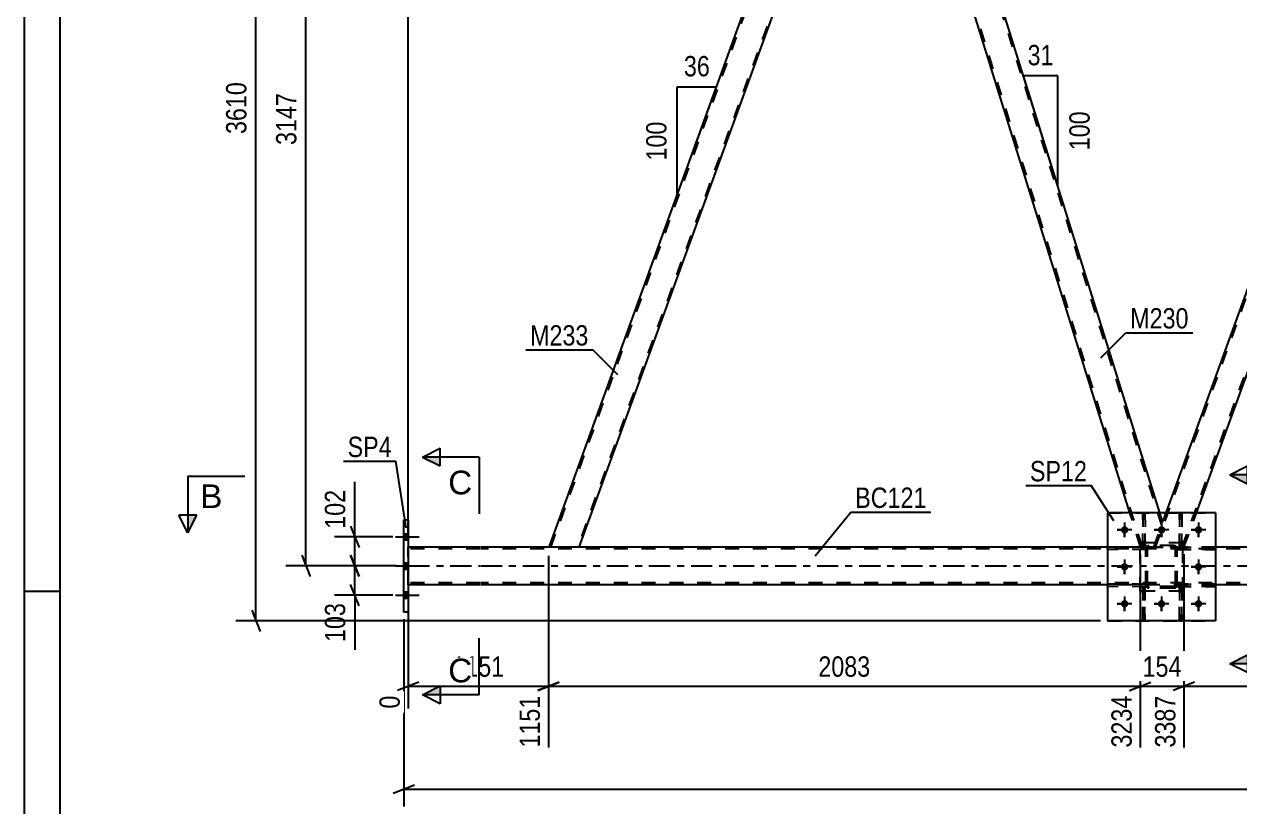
# Model space of a CAD drawing. Header units: millimetres. Extents: x 0 to 841, y 0 to 594.
# Drawn here: x 0 to 171.1, y 267.7 to 377.8 of the extents above; entities that cross this region are included whole.
import ezdxf

# ---------------------------------------------------------------- set-up
doc = ezdxf.new("R2010")
doc.units = ezdxf.units.MM
doc.linetypes.add('DXK_LINE_DOT2', pattern=[3.9198, 1.9599, -1.9599])
doc.linetypes.add('DXK_LINE_DOT3', pattern=[5.9187, 2.979, -0.9799, 0.9799, -0.9799])
doc.styles.add('Arial', font='ARIAL.TTF', dxfattribs={"height": 0.2})
doc.styles.add('Arial Narrow', font='ARIALN.TTF', dxfattribs={"height": 0.2})

# ---------------------------------------------------------------- blocks, each defined once
blk = doc.blocks.new('Unknown-404166606-1135')
at = {"color": 5, "linetype": 'Continuous'}
for p, q in [((0, 594), (0, 0)), ((5, 589), (5, 5)), ((5, 298), (0, 298))]:
    blk.add_line(p, q, dxfattribs=at)
blk = doc.blocks.new('Part-404166606-2191 - 2093')
at = {"color": 7, "linetype": 'DXK_LINE_DOT2'}
for p, q in [((159.27, 304.23), (203.39, 425.45)), ((163.02, 304.23), (207.14, 425.45)), ((202.99, 425.05), (203.14, 425.45)), ((207.39, 425.45), (203.14, 425.45)), ((205.85, 421.2), (207.39, 425.45)), ((159.02, 304.23), (160.77, 309.06)), ((163.27, 304.23), (165.03, 309.06)), ((163.27, 304.23), (159.02, 304.23))]:
    blk.add_line(p, q, dxfattribs=at)
at = {"color": 2, "linetype": 'Continuous'}
for p, q in [((160.77, 309.06), (202.99, 425.05)), ((165.03, 309.06), (205.85, 421.2))]:
    blk.add_line(p, q, dxfattribs=at)
blk = doc.blocks.new('Part-404166606-2176 - 2093')
at = {"color": 7, "linetype": 'DXK_LINE_DOT2'}
for p, q in [((157.92, 303.98), (157.96, 304.16)), ((157.96, 304.16), (157.92, 303.98)), ((157.92, 298.94), (157.92, 303.98)), ((158.16, 303.98), (158.18, 304.07)), ((158.16, 298.94), (158.16, 303.98)), ((158.18, 304.07), (158.23, 304.15)), ((158.22, 304.42), (158.4, 304.46)), ((158.4, 304.46), (158.22, 304.42)), ((158.23, 304.15), (158.31, 304.2)), ((158.31, 304.2), (158.4, 304.22)), ((161.84, 304.46), (158.4, 304.46)), ((158.4, 304.22), (161.84, 304.22)), ((161.84, 304.46), (162.02, 304.42)), ((162.02, 304.42), (161.84, 304.46)), ((161.84, 304.22), (161.93, 304.2)), ((161.93, 304.2), (162.01, 304.15)), ((162.01, 304.15), (162.06, 304.07)), ((162.06, 304.07), (162.08, 303.98)), ((162.08, 298.94), (162.08, 303.98)), ((162.28, 304.16), (162.32, 303.98)), ((162.32, 303.98), (162.28, 304.16)), ((162.32, 298.94), (162.32, 303.98)), ((157.96, 298.75), (157.92, 298.94)), ((157.92, 298.94), (157.96, 298.75)), ((158.18, 298.84), (158.16, 298.94)), ((158.23, 298.77), (158.18, 298.84)), ((158.4, 298.46), (158.22, 298.49)), ((158.22, 298.49), (158.4, 298.46)), ((158.31, 298.71), (158.23, 298.77)), ((158.4, 298.7), (158.31, 298.71)), ((161.84, 298.7), (158.4, 298.7)), ((161.84, 298.46), (158.4, 298.46)), ((161.93, 298.71), (161.84, 298.7)), ((162.02, 298.49), (161.84, 298.46)), ((161.84, 298.46), (162.02, 298.49)), ((162.01, 298.77), (161.93, 298.71)), ((162.06, 298.84), (162.01, 298.77)), ((162.08, 298.94), (162.06, 298.84)), ((162.32, 298.94), (162.28, 298.75)), ((162.28, 298.75), (162.32, 298.94))]:
    blk.add_line(p, q, dxfattribs=at)
at = {"color": 7, "linetype": 'DXK_LINE_DOT3'}
blk.add_line((160.12, 301.46), (160.12, 301.46), dxfattribs=at)
at = {"color": 7, "linetype": 'DXK_LINE_DOT2'}
for centre, start, end in [((158.4, 303.98), 112.5, 157.5), ((158.4, 303.98), 112.5, 157.5), ((161.84, 303.98), 22.5, 67.5), ((161.84, 303.98), 22.5, 67.5), ((158.4, 298.94), 202.5, 247.5), ((158.4, 298.94), 202.5, 247.5), ((161.84, 298.94), 292.5, 337.5), ((161.84, 298.94), 292.5, 337.5)]:
    blk.add_arc(centre, 0.48, start, end, dxfattribs=at)
blk = doc.blocks.new('Part-404166606-2356 - 2093')
at = {"color": 2, "linetype": 'Continuous'}
for p, q in [((167.72, 309.06), (152.52, 309.06)), ((152.52, 309.06), (152.52, 293.86)), ((167.72, 309.06), (167.72, 293.86)), ((167.72, 293.86), (152.52, 293.86))]:
    blk.add_line(p, q, dxfattribs=at)
blk = doc.blocks.new('Part-404166606-2232 - 2093')
at = {"color": 2, "linetype": 'Continuous'}
for p, q in [((53.42, 308.09), (54.06, 308.09)), ((53.42, 295.09), (53.42, 308.09)), ((54.06, 308.09), (54.06, 295.09)), ((54.06, 295.09), (53.42, 295.09))]:
    blk.add_line(p, q, dxfattribs=at)
blk = doc.blocks.new('Part-404166606-2175 - 2093')
at = {"color": 7, "linetype": 'DXK_LINE_DOT2'}
for p, q in [((163.12, 304.86), (157.12, 304.86)), ((157.12, 298.06), (157.12, 304.86)), ((163.12, 298.06), (163.12, 304.86)), ((163.12, 298.06), (157.12, 298.06))]:
    blk.add_line(p, q, dxfattribs=at)
blk = doc.blocks.new('Part-404166606-2181 - 2093')
at = {"color": 2, "linetype": 'Continuous'}
for p, q in [((122.11, 425.05), (120.71, 421.2)), ((159.86, 309.06), (123.7, 425.05)), ((155.67, 309.06), (120.71, 421.2))]:
    blk.add_line(p, q, dxfattribs=at)
at = {"color": 7, "linetype": 'DXK_LINE_DOT2'}
for p, q in [((122.26, 425.45), (122.11, 425.05)), ((123.58, 425.45), (122.26, 425.45)), ((160.14, 307.33), (123.33, 425.45)), ((123.7, 425.05), (123.58, 425.45)), ((157.42, 304.23), (120.85, 421.57)), ((157.17, 304.23), (155.67, 309.06)), ((160.28, 307.7), (159.86, 309.06)), ((159.02, 304.23), (160.28, 307.7)), ((157.17, 304.23), (159.02, 304.23))]:
    blk.add_line(p, q, dxfattribs=at)
blk = doc.blocks.new('Part-404166606-2186 - 2093')
at = {"color": 2, "linetype": 'Continuous'}
for p, q in [((73.88, 304.23), (117.86, 425.05)), ((78.14, 304.23), (120.71, 421.2))]:
    blk.add_line(p, q, dxfattribs=at)
at = {"color": 7, "linetype": 'DXK_LINE_DOT2'}
for p, q in [((74.14, 304.23), (118.26, 425.45)), ((122, 425.45), (77.88, 304.23)), ((118, 425.45), (117.86, 425.05)), ((122.26, 425.45), (118, 425.45)), ((120.71, 421.2), (122.26, 425.45)), ((78.14, 304.23), (73.88, 304.23))]:
    blk.add_line(p, q, dxfattribs=at)
blk = doc.blocks.new('Part-404166606-2400 - 2093')
at = {"color": 7, "linetype": 'DXK_LINE_DOT2'}
for p, q in [((157.79, 298.69), (157.47, 298.69)), ((157.47, 298.69), (157.47, 293.86)), ((157.47, 298.09), (157.79, 298.09)), ((157.79, 293.86), (157.79, 298.69)), ((157.47, 293.86), (157.79, 293.86))]:
    blk.add_line(p, q, dxfattribs=at)
blk = doc.blocks.new('Part-404166606-2422 - 2093')
at = {"color": 7, "linetype": 'DXK_LINE_DOT2'}
for p, q in [((157.92, 299.02), (152.52, 299.02)), ((152.52, 298.7), (152.52, 299.02)), ((157.92, 298.7), (152.52, 298.7)), ((157.32, 298.7), (157.32, 299.02)), ((157.92, 299.02), (157.92, 298.7))]:
    blk.add_line(p, q, dxfattribs=at)
blk = doc.blocks.new('Part-404166606-2263 - 2093')
at = {"color": 2, "linetype": 'Continuous'}
for p, q in [((64.18, 304.23), (54.06, 304.23)), ((152.52, 304.23), (64.28, 304.23)), ((322.79, 304.23), (167.72, 304.23)), ((64.18, 298.95), (54.06, 298.95)), ((152.52, 298.95), (64.28, 298.95)), ((322.79, 298.95), (167.72, 298.95))]:
    blk.add_line(p, q, dxfattribs=at)
at = {"color": 7, "linetype": 'DXK_LINE_DOT2'}
for p, q in [((54.06, 298.95), (54.06, 304.23)), ((64.18, 303.99), (54.06, 303.99)), ((727.8, 303.99), (64.28, 303.99)), ((167.72, 304.23), (152.52, 304.23)), ((64.18, 299.19), (54.06, 299.19)), ((727.8, 299.19), (64.28, 299.19)), ((167.72, 298.95), (152.52, 298.95))]:
    blk.add_line(p, q, dxfattribs=at)
at = {"color": 7, "linetype": 'DXK_LINE_DOT3'}
for p, q in [((54.06, 301.59), (64.18, 301.59)), ((64.28, 301.59), (727.8, 301.59))]:
    blk.add_line(p, q, dxfattribs=at)
blk = doc.blocks.new('Part-404166606-2412 - 2093')
at = {"color": 7, "linetype": 'DXK_LINE_DOT2'}
for p, q in [((157.48, 304.21), (157.47, 309.06)), ((157.47, 309.06), (157.79, 309.06)), ((157.79, 309.06), (157.8, 304.21)), ((157.48, 304.81), (157.8, 304.81)), ((157.8, 304.21), (157.48, 304.21))]:
    blk.add_line(p, q, dxfattribs=at)
blk = doc.blocks.new('Part-404166606-2406 - 2093')
at = {"color": 7, "linetype": 'DXK_LINE_DOT2'}
for p, q in [((167.72, 299.02), (162.32, 299.02)), ((162.32, 299.02), (162.32, 298.7)), ((162.32, 298.7), (167.72, 298.7)), ((162.92, 298.7), (162.92, 299.02)), ((167.72, 298.7), (167.72, 299.02))]:
    blk.add_line(p, q, dxfattribs=at)
blk = doc.blocks.new('Part-404166606-2414 - 2093')
at = {"color": 7, "linetype": 'DXK_LINE_DOT2'}
for p, q in [((157.47, 293.86), (157.47, 298.69)), ((157.47, 298.69), (157.79, 298.69)), ((157.47, 298.09), (157.79, 298.09)), ((157.79, 298.69), (157.79, 293.86)), ((157.79, 293.86), (157.47, 293.86))]:
    blk.add_line(p, q, dxfattribs=at)
blk = doc.blocks.new('Bolt-404166606-2311 - 2093')
at = {"linetype": 'Continuous'}
for points in [[(54.06, 305.25), (54.06, 306.13), (53.42, 306.13), (53.42, 305.25)], [(54.06, 305.25), (54.06, 306.13), (53.42, 306.13), (53.42, 305.25)], [(54.06, 305.25), (54.06, 306.13), (53.42, 306.13), (53.42, 305.25)], [(54.06, 301.15), (54.06, 302.03), (53.42, 302.03), (53.42, 301.15)], [(54.06, 301.15), (54.06, 302.03), (53.42, 302.03), (53.42, 301.15)], [(54.06, 297.05), (54.06, 297.93), (53.42, 297.93), (53.42, 297.05)], [(54.06, 297.05), (54.06, 297.93), (53.42, 297.93), (53.42, 297.05)], [(54.06, 297.05), (54.06, 297.93), (53.42, 297.93), (53.42, 297.05)]]:
    blk.add_hatch(color=1, dxfattribs=at).paths.add_polyline_path(points)
at = {"color": 1, "linetype": 'Continuous'}
for p, q in [((52.26, 305.69), (55.58, 305.69)), ((52.26, 305.69), (55.58, 305.69)), ((52.26, 305.69), (55.58, 305.69)), ((53.42, 306.13), (54.06, 306.13)), ((53.42, 306.13), (54.06, 306.13)), ((53.42, 306.13), (54.06, 306.13)), ((53.42, 305.25), (54.06, 305.25)), ((53.42, 305.25), (54.06, 305.25)), ((53.42, 305.25), (54.06, 305.25)), ((52.26, 301.59), (55.58, 301.59)), ((52.26, 301.59), (55.58, 301.59)), ((53.42, 302.03), (54.06, 302.03)), ((53.42, 302.03), (54.06, 302.03)), ((53.42, 301.15), (54.06, 301.15)), ((53.42, 301.15), (54.06, 301.15)), ((53.42, 297.93), (54.06, 297.93)), ((53.42, 297.93), (54.06, 297.93)), ((53.42, 297.93), (54.06, 297.93)), ((52.26, 297.49), (55.58, 297.49)), ((52.26, 297.49), (55.58, 297.49)), ((52.26, 297.49), (55.58, 297.49)), ((53.42, 297.05), (54.06, 297.05)), ((53.42, 297.05), (54.06, 297.05)), ((53.42, 297.05), (54.06, 297.05))]:
    blk.add_line(p, q, dxfattribs=at)
blk = doc.blocks.new('Bolt-404166606-2326 - 2093')
at = {"linetype": 'Continuous'}
for points in [[(155.44, 306.66, -1), (154.4, 306.66, -1)], [(160.64, 306.66, -1), (159.6, 306.66, -1)], [(165.84, 306.66, -1), (164.8, 306.66, -1)], [(155.44, 301.46, -1), (154.4, 301.46, -1)], [(165.84, 301.46, -1), (164.8, 301.46, -1)], [(155.44, 296.26, -1), (154.4, 296.26, -1)], [(160.64, 296.26, -1), (159.6, 296.26, -1)], [(165.84, 296.26, -1), (164.8, 296.26, -1)]]:
    blk.add_hatch(color=1, dxfattribs=at).paths.add_polyline_path(points)
at = {"color": 1, "linetype": 'Continuous'}
for p, q in [((155.96, 306.66), (153.88, 306.66)), ((154.92, 307.7), (154.92, 305.62)), ((161.16, 306.66), (159.08, 306.66)), ((160.12, 307.7), (160.12, 305.62)), ((166.36, 306.66), (164.28, 306.66)), ((165.32, 307.7), (165.32, 305.62)), ((155.96, 301.46), (153.88, 301.46)), ((154.92, 302.5), (154.92, 300.42)), ((166.36, 301.46), (164.28, 301.46)), ((165.32, 302.5), (165.32, 300.42)), ((155.96, 296.26), (153.88, 296.26)), ((154.92, 297.3), (154.92, 295.22)), ((161.16, 296.26), (159.08, 296.26)), ((160.12, 297.3), (160.12, 295.22)), ((166.36, 296.26), (164.28, 296.26)), ((165.32, 297.3), (165.32, 295.22))]:
    blk.add_line(p, q, dxfattribs=at)
blk = doc.blocks.new('Bolt-404166606-2327 - 2093')
at = {"color": 1, "linetype": 'Continuous'}
for p, q in [((153.88, 306.66), (154.57, 306.66)), ((154.92, 307.7), (154.92, 307)), ((155.96, 306.66), (155.27, 306.66)), ((159.08, 306.66), (159.77, 306.66)), ((160.12, 307.7), (160.12, 307)), ((161.16, 306.66), (160.47, 306.66)), ((164.28, 306.66), (164.97, 306.66)), ((165.32, 307.7), (165.32, 307)), ((166.36, 306.66), (165.67, 306.66)), ((154.92, 305.62), (154.92, 306.31)), ((160.12, 305.62), (160.12, 306.31)), ((165.32, 305.62), (165.32, 306.31)), ((153.88, 301.46), (154.57, 301.46)), ((154.92, 302.5), (154.92, 301.8)), ((155.96, 301.46), (155.27, 301.46)), ((164.28, 301.46), (164.97, 301.46)), ((165.32, 302.5), (165.32, 301.8)), ((166.36, 301.46), (165.67, 301.46)), ((154.92, 300.42), (154.92, 301.11)), ((165.32, 300.42), (165.32, 301.11)), ((153.88, 296.26), (154.57, 296.26)), ((154.92, 297.3), (154.92, 296.6)), ((155.96, 296.26), (155.27, 296.26)), ((159.08, 296.26), (159.77, 296.26)), ((160.12, 297.3), (160.12, 296.6)), ((161.16, 296.26), (160.47, 296.26)), ((164.28, 296.26), (164.97, 296.26)), ((165.32, 297.3), (165.32, 296.6)), ((166.36, 296.26), (165.67, 296.26)), ((154.92, 295.22), (154.92, 295.91)), ((160.12, 295.22), (160.12, 295.91)), ((165.32, 295.22), (165.32, 295.91))]:
    blk.add_line(p, q, dxfattribs=at)
blk = doc.blocks.new('Part-404166606-2346 - 2093')
at = {"color": 2, "linetype": 'Continuous'}
blk.add_line((157.79, 309.06), (157.47, 309.06), dxfattribs=at)
at = {"color": 7, "linetype": 'DXK_LINE_DOT2'}
for p, q in [((157.47, 309.06), (157.48, 304.21)), ((157.8, 304.21), (157.79, 309.06)), ((157.48, 304.81), (157.8, 304.81)), ((157.48, 304.21), (157.8, 304.21))]:
    blk.add_line(p, q, dxfattribs=at)
blk = doc.blocks.new('Part-404166606-2351 - 2093')
at = {"color": 7, "linetype": 'DXK_LINE_DOT2'}
for p, q in [((152.52, 309.06), (167.72, 309.06)), ((152.52, 309.06), (152.52, 293.86)), ((167.72, 309.06), (167.72, 293.86)), ((152.52, 293.86), (167.72, 293.86))]:
    blk.add_line(p, q, dxfattribs=at)
blk = doc.blocks.new('Part-404166606-2398 - 2093')
at = {"color": 7, "linetype": 'DXK_LINE_DOT2'}
for p, q in [((163.12, 304.86), (157.12, 304.86)), ((157.12, 298.06), (157.12, 304.86)), ((163.12, 298.06), (163.12, 304.86)), ((163.12, 298.06), (157.12, 298.06))]:
    blk.add_line(p, q, dxfattribs=at)
blk = doc.blocks.new('Part-404166606-2399 - 2093')
at = {"color": 7, "linetype": 'DXK_LINE_DOT2'}
for p, q in [((162.99, 298.69), (162.67, 298.69)), ((162.67, 298.69), (162.67, 293.86)), ((162.67, 298.09), (162.99, 298.09)), ((162.99, 293.86), (162.99, 298.69)), ((162.67, 293.86), (162.99, 293.86))]:
    blk.add_line(p, q, dxfattribs=at)
blk = doc.blocks.new('Part-404166606-2403 - 2093')
at = {"color": 7, "linetype": 'DXK_LINE_DOT2'}
for p, q in [((167.72, 304.22), (162.32, 304.22)), ((162.32, 304.22), (162.32, 303.9)), ((162.32, 303.9), (167.72, 303.9)), ((162.92, 303.9), (162.92, 304.22)), ((167.72, 303.9), (167.72, 304.22))]:
    blk.add_line(p, q, dxfattribs=at)
blk = doc.blocks.new('Part-404166606-2409 - 2093')
at = {"color": 7, "linetype": 'DXK_LINE_DOT2'}
for p, q in [((157.92, 304.22), (152.52, 304.22)), ((152.52, 304.22), (152.52, 303.9)), ((157.92, 303.9), (152.52, 303.9)), ((157.32, 303.9), (157.32, 304.22)), ((157.92, 303.9), (157.92, 304.22))]:
    blk.add_line(p, q, dxfattribs=at)
blk = doc.blocks.new('Part-404166606-2411 - 2093')
at = {"color": 7, "linetype": 'DXK_LINE_DOT2'}
for p, q in [((162.67, 304.21), (162.67, 309.06)), ((162.67, 309.06), (162.99, 309.06)), ((162.99, 309.06), (162.99, 304.21)), ((162.67, 304.81), (162.99, 304.81)), ((162.99, 304.21), (162.67, 304.21))]:
    blk.add_line(p, q, dxfattribs=at)
blk = doc.blocks.new('Part-404166606-2413 - 2093')
at = {"color": 7, "linetype": 'DXK_LINE_DOT2'}
for p, q in [((162.67, 293.86), (162.67, 298.69)), ((162.67, 298.69), (162.99, 298.69)), ((162.67, 298.09), (162.99, 298.09)), ((162.99, 298.69), (162.99, 293.86)), ((162.99, 293.86), (162.67, 293.86))]:
    blk.add_line(p, q, dxfattribs=at)
blk = doc.blocks.new('Part-404166606-2415 - 2093')
at = {"color": 7, "linetype": 'DXK_LINE_DOT2'}
for p, q in [((157.92, 303.98), (157.96, 304.16)), ((157.96, 304.16), (157.92, 303.98)), ((157.92, 298.94), (157.92, 303.98)), ((158.16, 303.98), (158.18, 304.07)), ((158.16, 298.94), (158.16, 303.98)), ((158.18, 304.07), (158.23, 304.15)), ((158.22, 304.42), (158.4, 304.46)), ((158.4, 304.46), (158.22, 304.42)), ((158.23, 304.15), (158.31, 304.2)), ((158.31, 304.2), (158.4, 304.22)), ((161.84, 304.46), (158.4, 304.46)), ((158.4, 304.22), (161.84, 304.22)), ((161.84, 304.46), (162.02, 304.42)), ((162.02, 304.42), (161.84, 304.46)), ((161.84, 304.22), (161.93, 304.2)), ((161.93, 304.2), (162.01, 304.15)), ((162.01, 304.15), (162.06, 304.07)), ((162.06, 304.07), (162.08, 303.98)), ((162.08, 298.94), (162.08, 303.98)), ((162.28, 304.16), (162.32, 303.98)), ((162.32, 303.98), (162.28, 304.16)), ((162.32, 298.94), (162.32, 303.98)), ((157.96, 298.75), (157.92, 298.94)), ((157.92, 298.94), (157.96, 298.75)), ((158.18, 298.84), (158.16, 298.94)), ((158.23, 298.77), (158.18, 298.84)), ((158.4, 298.46), (158.22, 298.49)), ((158.22, 298.49), (158.4, 298.46)), ((158.31, 298.71), (158.23, 298.77)), ((158.4, 298.7), (158.31, 298.71)), ((161.84, 298.7), (158.4, 298.7)), ((161.84, 298.46), (158.4, 298.46)), ((161.93, 298.71), (161.84, 298.7)), ((162.02, 298.49), (161.84, 298.46)), ((161.84, 298.46), (162.02, 298.49)), ((162.01, 298.77), (161.93, 298.71)), ((162.06, 298.84), (162.01, 298.77)), ((162.08, 298.94), (162.06, 298.84)), ((162.32, 298.94), (162.28, 298.75)), ((162.28, 298.75), (162.32, 298.94))]:
    blk.add_line(p, q, dxfattribs=at)
at = {"color": 7, "linetype": 'DXK_LINE_DOT3'}
blk.add_line((160.12, 301.46), (160.12, 301.46), dxfattribs=at)
at = {"color": 7, "linetype": 'DXK_LINE_DOT2'}
for centre, start, end in [((158.4, 303.98), 112.5, 157.5), ((158.4, 303.98), 112.5, 157.5), ((161.84, 303.98), 22.5, 67.5), ((161.84, 303.98), 22.5, 67.5), ((158.4, 298.94), 202.5, 247.5), ((158.4, 298.94), 202.5, 247.5), ((161.84, 298.94), 292.5, 337.5), ((161.84, 298.94), 292.5, 337.5)]:
    blk.add_arc(centre, 0.48, start, end, dxfattribs=at)
blk = doc.blocks.new('Part-404166606-2418 - 2093')
at = {"color": 7, "linetype": 'DXK_LINE_DOT2'}
for p, q in [((157.92, 299.02), (152.52, 299.02)), ((152.52, 299.02), (152.52, 298.7)), ((157.92, 298.7), (152.52, 298.7)), ((157.32, 298.7), (157.32, 299.02)), ((157.92, 298.7), (157.92, 299.02))]:
    blk.add_line(p, q, dxfattribs=at)
blk = doc.blocks.new('Part-404166606-2419 - 2093')
at = {"color": 7, "linetype": 'DXK_LINE_DOT2'}
for p, q in [((162.32, 303.9), (162.32, 304.22)), ((162.32, 304.22), (167.72, 304.22)), ((167.72, 303.9), (162.32, 303.9)), ((162.92, 303.9), (162.92, 304.22)), ((167.72, 304.22), (167.72, 303.9))]:
    blk.add_line(p, q, dxfattribs=at)
blk = doc.blocks.new('Part-404166606-2420 - 2093')
at = {"color": 7, "linetype": 'DXK_LINE_DOT2'}
for p, q in [((162.32, 298.7), (162.32, 299.02)), ((162.32, 299.02), (167.72, 299.02)), ((167.72, 298.7), (162.32, 298.7)), ((162.92, 298.7), (162.92, 299.02)), ((167.72, 299.02), (167.72, 298.7))]:
    blk.add_line(p, q, dxfattribs=at)
blk = doc.blocks.new('Part-404166606-2421 - 2093')
at = {"color": 7, "linetype": 'DXK_LINE_DOT2'}
for p, q in [((157.92, 304.22), (152.52, 304.22)), ((152.52, 303.9), (152.52, 304.22)), ((157.92, 303.9), (152.52, 303.9)), ((157.32, 303.9), (157.32, 304.22)), ((157.92, 304.22), (157.92, 303.9))]:
    blk.add_line(p, q, dxfattribs=at)
blk = doc.blocks.new('Part-404166606-2423 - 2093')
at = {"color": 2, "linetype": 'Continuous'}
blk.add_line((162.99, 309.06), (162.67, 309.06), dxfattribs=at)
at = {"color": 7, "linetype": 'DXK_LINE_DOT2'}
for p, q in [((162.67, 309.06), (162.67, 304.21)), ((162.99, 304.21), (162.99, 309.06)), ((162.67, 304.81), (162.99, 304.81)), ((162.67, 304.21), (162.99, 304.21))]:
    blk.add_line(p, q, dxfattribs=at)
blk = doc.blocks.new('AngleDimension-404166606-37145 - 2093')
at = {"color": 7, "linetype": 'Continuous'}
for p, q in [((91.92, 369.02), (97.46, 369.02)), ((91.92, 353.8), (97.46, 369.02)), ((91.92, 353.8), (91.92, 369.02)), ((94.49, 360.84), (97.46, 369.02))]:
    blk.add_line(p, q, dxfattribs=at)
at = {"color": 0}
for points in [[(97.12, 369.92), (97.12, 374.12), (92.27, 374.12), (92.27, 369.92)], [(91.02, 364.76), (86.82, 364.76), (86.82, 358.07), (91.02, 358.07)]]:
    blk.add_wipeout(points, dxfattribs=at)
at = {"color": 3, "style": 'Arial Narrow'}
blk.add_text('36', height=2.863, dxfattribs=at).set_placement((92.87, 370.52))
blk.add_text('100', height=2.863, rotation=90.0002, dxfattribs=at).set_placement((90.42, 358.67))
blk = doc.blocks.new('StraightDimension-404166606-18757 - 2093')
at = {"color": 7, "linetype": 'Continuous'}
for p, q in [((73.79, 302.99), (73.79, 276.02)), ((157.12, 303.22), (157.12, 276.02)), ((75.29, 285.24), (72.29, 284.04)), ((73.79, 284.64), (157.12, 284.64)), ((155.62, 284.04), (158.62, 285.24))]:
    blk.add_line(p, q, dxfattribs=at)
at = {"color": 0}
blk.add_wipeout([(119.71, 285.39), (119.71, 289.59), (111.2, 289.59), (111.2, 285.39)], dxfattribs=at)
at = {"color": 0, "linetype": 'Continuous'}
blk.add_wipeout([(156.52, 283.94), (152.32, 283.94), (152.32, 275.42), (156.52, 275.42)], dxfattribs=at)
at = {"color": 3, "style": 'Arial Narrow'}
blk.add_text('2083', height=2.863, dxfattribs=at).set_placement((111.8, 285.99))
at = {"color": 3, "linetype": 'Continuous', "style": 'Arial Narrow'}
blk.add_text('3234', height=2.863, rotation=90.0002, dxfattribs=at).set_placement((155.92, 276.02))
blk = doc.blocks.new('AngleDimension-404166606-37159 - 2093')
at = {"color": 7, "linetype": 'Continuous'}
for p, q in [((144.67, 357.79), (140.68, 370.58)), ((145.5, 370.58), (140.68, 370.58)), ((145.5, 355.12), (140.68, 370.58)), ((145.5, 355.12), (145.5, 370.58))]:
    blk.add_line(p, q, dxfattribs=at)
at = {"color": 0}
for points in [[(145.52, 371.48), (145.52, 375.68), (140.66, 375.68), (140.66, 371.48)], [(150.6, 366.19), (146.4, 366.19), (146.4, 359.51), (150.6, 359.51)]]:
    blk.add_wipeout(points, dxfattribs=at)
at = {"color": 3, "style": 'Arial Narrow'}
blk.add_text('31', height=2.863, dxfattribs=at).set_placement((141.26, 372.08))
blk.add_text('100', height=2.863, rotation=90.0002, dxfattribs=at).set_placement((150, 360.11))
blk = doc.blocks.new('StraightDimension-404166606-2428 - 2093')
at = {"color": 7, "linetype": 'Continuous'}
for p, q in [((53.42, 294.09), (53.42, 267.74)), ((54.92, 270.74), (51.92, 269.54)), ((53.42, 270.14), (784.23, 270.14))]:
    blk.add_line(p, q, dxfattribs=at)
blk = doc.blocks.new('StraightDimension-404166606-36697 - 2093')
at = {"color": 7, "linetype": 'Continuous'}
for p, q in [((45.93, 307.19), (47.13, 304.19)), ((51.89, 305.69), (43.68, 305.69)), ((46.53, 301.59), (46.53, 305.69)), ((47.13, 300.09), (45.93, 303.09)), ((51.89, 301.59), (43.68, 301.59))]:
    blk.add_line(p, q, dxfattribs=at)
at = {"color": 0}
blk.add_wipeout([(45.78, 312.9), (41.58, 312.9), (41.58, 306.22), (45.78, 306.22)], dxfattribs=at)
at = {"color": 7, "linetype": 'Continuous'}
blk.add_line((46.53, 305.69), (46.53, 313.43), dxfattribs=at)
blk.add_line((46.53, 305.69), (46.53, 313.43), dxfattribs=at)
at = {"color": 3, "style": 'Arial Narrow'}
blk.add_text('102', height=2.863, rotation=90.0002, dxfattribs=at).set_placement((45.18, 306.82))
blk = doc.blocks.new('StraightDimension-404166606-36698 - 2093')
at = {"color": 7, "linetype": 'Continuous'}
for p, q in [((45.93, 303.09), (47.13, 300.09)), ((51.89, 301.59), (43.68, 301.59)), ((46.53, 297.49), (46.53, 301.59)), ((47.13, 295.99), (45.93, 298.99)), ((51.89, 297.49), (43.68, 297.49))]:
    blk.add_line(p, q, dxfattribs=at)
at = {"color": 0}
blk.add_wipeout([(45.78, 296.97), (41.58, 296.97), (41.58, 290.28), (45.78, 290.28)], dxfattribs=at)
at = {"color": 7, "linetype": 'Continuous'}
blk.add_line((46.53, 297.49), (46.53, 289.76), dxfattribs=at)
blk.add_line((46.53, 297.49), (46.53, 289.76), dxfattribs=at)
at = {"color": 3, "style": 'Arial Narrow'}
blk.add_text('103', height=2.863, rotation=90.0002, dxfattribs=at).set_placement((45.18, 290.88))
blk = doc.blocks.new('StraightDimension-404166606-3410 - 2093')
at = {"color": 7, "linetype": 'Continuous'}
for p, q in [((40.26, 425.95), (39.06, 428.95)), ((84.9, 427.45), (36.81, 427.45)), ((39.66, 301.59), (39.66, 427.45)), ((39.06, 303.09), (40.26, 300.09)), ((52.42, 301.59), (36.81, 301.59))]:
    blk.add_line(p, q, dxfattribs=at)
at = {"color": 0}
blk.add_wipeout([(38.91, 368.78), (34.71, 368.78), (34.71, 360.26), (38.91, 360.26)], dxfattribs=at)
at = {"color": 3, "style": 'Arial Narrow'}
blk.add_text('3147', height=2.863, rotation=90.0002, dxfattribs=at).set_placement((38.31, 360.86))
blk = doc.blocks.new('StraightDimension-404166606-3415 - 2093')
at = {"color": 7, "linetype": 'Continuous'}
for p, q in [((95.35, 438.25), (29.77, 438.25)), ((33.22, 436.75), (32.02, 439.75)), ((32.62, 293.86), (32.62, 438.25)), ((32.02, 295.36), (33.22, 292.36)), ((151.52, 293.86), (29.77, 293.86))]:
    blk.add_line(p, q, dxfattribs=at)
at = {"color": 0}
blk.add_wipeout([(31.87, 370.31), (27.67, 370.31), (27.67, 361.8), (31.87, 361.8)], dxfattribs=at)
at = {"color": 3, "style": 'Arial Narrow'}
blk.add_text('3610', height=2.863, rotation=90.0002, dxfattribs=at).set_placement((31.27, 362.4))
blk = doc.blocks.new('StraightDimension-404166606-18730 - 2093')
at = {"color": 7, "linetype": 'Continuous'}
for p, q in [((86.54, 424.45), (86.54, 380.74)), ((54.06, 305.23), (54.06, 385.99)), ((55.56, 383.74), (52.56, 382.54)), ((85.04, 382.54), (88.04, 383.74)), ((54.06, 383.14), (86.54, 383.14))]:
    blk.add_line(p, q, dxfattribs=at)
at = {"color": 0}
blk.add_wipeout([(74.56, 383.89), (74.56, 388.09), (66.04, 388.09), (66.04, 383.89)], dxfattribs=at)
at = {"color": 3, "style": 'Arial Narrow'}
blk.add_text('1469', height=2.863, dxfattribs=at).set_placement((66.64, 384.49))
blk = doc.blocks.new('StraightDimension-404166606-18755 - 2093')
at = {"color": 7, "linetype": 'Continuous'}
for p, q in [((163.27, 303.23), (163.27, 276.02)), ((242.3, 303.23), (242.3, 276.02)), ((164.77, 285.24), (161.77, 284.04)), ((163.27, 284.64), (242.3, 284.64)), ((240.8, 284.04), (243.8, 285.24))]:
    blk.add_line(p, q, dxfattribs=at)
at = {"color": 0}
blk.add_wipeout([(207.04, 285.39), (207.04, 289.59), (198.53, 289.59), (198.53, 285.39)], dxfattribs=at)
at = {"color": 0, "linetype": 'Continuous'}
blk.add_wipeout([(241.7, 283.94), (237.5, 283.94), (237.5, 275.42), (241.7, 275.42)], dxfattribs=at)
at = {"color": 3, "style": 'Arial Narrow'}
blk.add_text('1976', height=2.863, dxfattribs=at).set_placement((199.13, 285.99))
at = {"color": 3, "linetype": 'Continuous', "style": 'Arial Narrow'}
blk.add_text('5363', height=2.863, rotation=90.0002, dxfattribs=at).set_placement((241.1, 276.02))
blk = doc.blocks.new('StraightDimension-404166606-18756 - 2093')
at = {"color": 7, "linetype": 'Continuous'}
for p, q in [((157.12, 303.22), (157.12, 276.02)), ((163.27, 303.23), (163.27, 276.02)), ((155.62, 284.04), (158.62, 285.24)), ((157.12, 284.64), (163.27, 284.64)), ((164.77, 285.24), (161.77, 284.04))]:
    blk.add_line(p, q, dxfattribs=at)
at = {"color": 0}
blk.add_wipeout([(163.54, 285.39), (163.54, 289.59), (156.85, 289.59), (156.85, 285.39)], dxfattribs=at)
at = {"color": 0, "linetype": 'Continuous'}
blk.add_wipeout([(162.67, 283.94), (158.47, 283.94), (158.47, 275.42), (162.67, 275.42)], dxfattribs=at)
at = {"color": 3, "style": 'Arial Narrow'}
blk.add_text('154', height=2.863, dxfattribs=at).set_placement((157.45, 285.99))
at = {"color": 3, "linetype": 'Continuous', "style": 'Arial Narrow'}
blk.add_text('3387', height=2.863, rotation=90.0002, dxfattribs=at).set_placement((162.07, 276.02))
blk = doc.blocks.new('StraightDimension-404166606-18758 - 2093')
at = {"color": 7, "linetype": 'Continuous'}
for p, q in [((73.79, 302.99), (73.79, 276.02)), ((54.06, 297.95), (54.06, 281.51)), ((55.56, 285.24), (52.56, 284.04)), ((54.06, 284.64), (73.79, 284.64)), ((72.29, 284.04), (75.29, 285.24))]:
    blk.add_line(p, q, dxfattribs=at)
at = {"color": 0}
blk.add_wipeout([(68.18, 285.39), (68.18, 289.59), (59.67, 289.59), (59.67, 285.39)], dxfattribs=at)
at = {"color": 0, "linetype": 'Continuous'}
for points in [[(53.46, 283.94), (49.26, 283.94), (49.26, 280.91), (53.46, 280.91)], [(73.19, 283.94), (68.99, 283.94), (68.99, 275.42), (73.19, 275.42)]]:
    blk.add_wipeout(points, dxfattribs=at)
at = {"color": 3, "style": 'Arial Narrow'}
blk.add_text('1151', height=2.863, dxfattribs=at).set_placement((60.27, 285.99))
at = {"color": 3, "linetype": 'Continuous', "style": 'Arial Narrow'}
for s, height, p in [('0', 2.86, (52.86, 281.51)), ('1151', 2.863, (72.59, 276.02))]:
    blk.add_text(s, height=height, rotation=90.0002, dxfattribs=at).set_placement(p)
blk = doc.blocks.new('Mark-404166606-2228 - 2093')
at = {"color": 0}
blk.add_wipeout([(51.73, 316.92), (51.73, 319.92), (45.52, 319.92), (45.52, 316.92)], dxfattribs=at)
blk.add_wipeout([(51.73, 316.92), (51.73, 319.92), (45.52, 319.92), (45.52, 316.92)], dxfattribs=at)
at = {"color": 30, "linetype": 'Continuous'}
for p in [(44.92, 316.32), (53.78, 306.96)]:
    blk.add_line(p, (52.33, 316.32), dxfattribs=at)
at = {"color": 3, "style": 'Arial Narrow'}
blk.add_text('SP4', height=2.863, dxfattribs=at).set_placement((45.52, 316.92))
blk = doc.blocks.new('Mark-404166606-2259 - 2093')
at = {"color": 0}
blk.add_wipeout([(127.04, 309.76), (127.04, 312.76), (116.99, 312.76), (116.99, 309.76)], dxfattribs=at)
blk.add_wipeout([(127.04, 309.76), (127.04, 312.76), (116.99, 312.76), (116.99, 309.76)], dxfattribs=at)
at = {"color": 30, "linetype": 'Continuous'}
for p, q in [((111.36, 302.99), (116.39, 309.16)), ((116.39, 309.16), (127.64, 309.16))]:
    blk.add_line(p, q, dxfattribs=at)
at = {"color": 3, "style": 'Arial Narrow'}
blk.add_text('BC121', height=2.863, dxfattribs=at).set_placement((116.99, 309.76))
blk = doc.blocks.new('Mark-404166606-2352 - 2093')
at = {"color": 0}
blk.add_wipeout([(149.63, 313.5), (149.63, 316.5), (141.59, 316.5), (141.59, 313.5)], dxfattribs=at)
blk.add_wipeout([(149.63, 313.5), (149.63, 316.5), (141.59, 316.5), (141.59, 313.5)], dxfattribs=at)
at = {"color": 30, "linetype": 'Continuous'}
for p in [(140.99, 312.9), (153.4, 307.93)]:
    blk.add_line(p, (150.23, 312.9), dxfattribs=at)
at = {"color": 3, "style": 'Arial Narrow'}
blk.add_text('SP12', height=2.863, dxfattribs=at).set_placement((141.59, 313.5))
blk = doc.blocks.new('SectionMark-404166606-3566 - 2093')
at = {"linetype": 'Continuous'}
for points in [[(172.22, 314.41), (172.22, 313.16), (169.72, 314.41)], [(172.22, 289.07), (172.22, 287.82), (169.72, 287.82)]]:
    blk.add_hatch(color=6, dxfattribs=at).paths.add_polyline_path(points)
at = {"color": 6, "linetype": 'Continuous'}
for p, q in [((169.72, 314.41), (172.22, 315.66)), ((172.22, 313.16), (172.22, 315.66)), ((177.72, 314.41), (169.72, 314.41)), ((169.72, 314.41), (172.22, 313.16)), ((177.72, 314.41), (177.72, 306.41)), ((177.72, 287.82), (177.72, 295.82)), ((169.72, 287.82), (172.22, 289.07)), ((177.72, 287.82), (169.72, 287.82)), ((172.22, 286.57), (169.72, 287.82)), ((172.22, 289.07), (172.22, 286.57))]:
    blk.add_line(p, q, dxfattribs=at)
at = {"color": 0, "linetype": 'Continuous'}
for points in [[(176.72, 309.16), (176.72, 312.66), (173.61, 312.66), (173.61, 309.16)], [(176.72, 289.57), (176.72, 293.07), (173.61, 293.07), (173.61, 289.57)]]:
    blk.add_wipeout(points, dxfattribs=at)
at = {"color": 3, "linetype": 'Continuous', "style": 'Arial'}
for p in [(173.61, 309.16), (173.61, 289.57)]:
    blk.add_text('E', height=3.34, dxfattribs=at).set_placement(p)
blk = doc.blocks.new('SectionMark-404166606-3574 - 2093')
at = {"linetype": 'Continuous'}
for points in [[(58.56, 316.92), (58.56, 315.67), (56.06, 316.92)], [(58.56, 284.69), (58.56, 283.44), (56.06, 283.44)]]:
    blk.add_hatch(color=6, dxfattribs=at).paths.add_polyline_path(points)
at = {"color": 6, "linetype": 'Continuous'}
for p, q in [((56.06, 316.92), (58.56, 318.17)), ((64.06, 316.92), (56.06, 316.92)), ((56.06, 316.92), (58.56, 315.67)), ((58.56, 315.67), (58.56, 318.17)), ((64.06, 316.92), (64.06, 308.92)), ((64.06, 283.44), (64.06, 291.44)), ((56.06, 283.44), (58.56, 284.69)), ((58.56, 284.69), (58.56, 282.19)), ((64.06, 283.44), (56.06, 283.44)), ((58.56, 282.19), (56.06, 283.44))]:
    blk.add_line(p, q, dxfattribs=at)
at = {"color": 0, "linetype": 'Continuous'}
for points in [[(63.06, 311.67), (63.06, 315.17), (59.69, 315.17), (59.69, 311.67)], [(63.06, 285.19), (63.06, 288.69), (59.69, 288.69), (59.69, 285.19)]]:
    blk.add_wipeout(points, dxfattribs=at)
at = {"color": 3, "linetype": 'Continuous', "style": 'Arial'}
for p in [(59.69, 311.67), (59.69, 285.19)]:
    blk.add_text('C', height=3.34, dxfattribs=at).set_placement(p)
blk = doc.blocks.new('SectionMark-404166606-3576 - 2093')
at = {"linetype": 'Continuous'}
blk.add_hatch(color=6, dxfattribs=at).paths.add_polyline_path([(23.03, 308.73), (24.28, 308.73), (23.03, 306.23)])
at = {"color": 6, "linetype": 'Continuous'}
for p, q in [((23.03, 314.23), (31.03, 314.23)), ((23.03, 314.23), (23.03, 306.23)), ((23.03, 306.23), (21.78, 308.73)), ((24.28, 308.73), (21.78, 308.73)), ((23.03, 306.23), (24.28, 308.73))]:
    blk.add_line(p, q, dxfattribs=at)
at = {"color": 0, "linetype": 'Continuous'}
blk.add_wipeout([(27.89, 309.73), (27.89, 313.23), (24.78, 313.23), (24.78, 309.73)], dxfattribs=at)
at = {"color": 3, "linetype": 'Continuous', "style": 'Arial'}
blk.add_text('B', height=3.34, dxfattribs=at).set_placement((24.78, 309.73))
blk = doc.blocks.new('Mark-404166606-36641 - 2093')
at = {"color": 0}
blk.add_wipeout([(163.93, 335.02), (163.93, 338.02), (155.71, 338.02), (155.71, 335.02)], dxfattribs=at)
blk.add_wipeout([(163.93, 335.02), (163.93, 338.02), (155.71, 338.02), (155.71, 335.02)], dxfattribs=at)
at = {"color": 30, "linetype": 'Continuous'}
for p, q in [((151.57, 330.89), (155.11, 334.42)), ((155.11, 334.42), (164.53, 334.42))]:
    blk.add_line(p, q, dxfattribs=at)
at = {"color": 3, "style": 'Arial Narrow'}
blk.add_text('M230', height=2.863, dxfattribs=at).set_placement((155.71, 335.02))
blk = doc.blocks.new('Mark-404166606-36644 - 2093')
at = {"color": 0}
blk.add_wipeout([(79.43, 332.62), (79.43, 335.62), (71.21, 335.62), (71.21, 332.62)], dxfattribs=at)
blk.add_wipeout([(79.43, 332.62), (79.43, 335.62), (71.21, 335.62), (71.21, 332.62)], dxfattribs=at)
at = {"color": 30, "linetype": 'Continuous'}
for p in [(70.61, 332.02), (83.57, 328.49)]:
    blk.add_line(p, (80.03, 332.02), dxfattribs=at)
at = {"color": 3, "style": 'Arial Narrow'}
blk.add_text('M233', height=2.863, dxfattribs=at).set_placement((71.21, 332.62))

msp = doc.modelspace()

# ---------------------------------------------------------------- block references
for name in ['Unknown-404166606-1135', 'Part-404166606-2186 - 2093', 'Part-404166606-2181 - 2093', 'Part-404166606-2191 - 2093', 'Part-404166606-2232 - 2093', 'Part-404166606-2356 - 2093', 'Part-404166606-2351 - 2093', 'Part-404166606-2412 - 2093', 'Part-404166606-2346 - 2093', 'Part-404166606-2411 - 2093', 'Part-404166606-2423 - 2093', 'Bolt-404166606-2326 - 2093', 'Bolt-404166606-2327 - 2093', 'Bolt-404166606-2311 - 2093', 'Part-404166606-2175 - 2093', 'Part-404166606-2398 - 2093', 'Part-404166606-2263 - 2093', 'Part-404166606-2409 - 2093', 'Part-404166606-2421 - 2093', 'Part-404166606-2176 - 2093', 'Part-404166606-2415 - 2093', 'Part-404166606-2403 - 2093', 'Part-404166606-2419 - 2093', 'Part-404166606-2422 - 2093', 'Part-404166606-2418 - 2093', 'Part-404166606-2400 - 2093', 'Part-404166606-2414 - 2093', 'Part-404166606-2406 - 2093', 'Part-404166606-2420 - 2093', 'Part-404166606-2399 - 2093', 'Part-404166606-2413 - 2093']:
    msp.add_blockref(name, (0, 0))

# ---------------------------------------------------------------- next in the draw order: block references
for name in ['AngleDimension-404166606-37159 - 2093', 'AngleDimension-404166606-37145 - 2093', 'StraightDimension-404166606-18757 - 2093']:
    msp.add_blockref(name, (0, 0))

# ---------------------------------------------------------------- next in the draw order: block references
msp.add_blockref('StraightDimension-404166606-2428 - 2093', (0, 0))

# ---------------------------------------------------------------- next in the draw order: block references
for name in ['StraightDimension-404166606-36697 - 2093', 'StraightDimension-404166606-18755 - 2093']:
    msp.add_blockref(name, (0, 0))

# ---------------------------------------------------------------- next in the draw order: block references
for name in ['SectionMark-404166606-3566 - 2093', 'StraightDimension-404166606-36698 - 2093', 'StraightDimension-404166606-18756 - 2093']:
    msp.add_blockref(name, (0, 0))

# ---------------------------------------------------------------- next in the draw order: block references
msp.add_blockref('StraightDimension-404166606-3410 - 2093', (0, 0))

# ---------------------------------------------------------------- next in the draw order: block references
msp.add_blockref('StraightDimension-404166606-3415 - 2093', (0, 0))

# ---------------------------------------------------------------- next in the draw order: block references
for name in ['StraightDimension-404166606-18730 - 2093', 'Mark-404166606-36641 - 2093', 'Mark-404166606-2352 - 2093', 'Mark-404166606-2259 - 2093', 'StraightDimension-404166606-18758 - 2093']:
    msp.add_blockref(name, (0, 0))

# ---------------------------------------------------------------- next in the draw order: block references
for name in ['Mark-404166606-36644 - 2093', 'Mark-404166606-2228 - 2093', 'SectionMark-404166606-3574 - 2093']:
    msp.add_blockref(name, (0, 0))

# ---------------------------------------------------------------- next in the draw order: block references
msp.add_blockref('SectionMark-404166606-3576 - 2093', (0, 0))

doc.saveas('drawing.dxf')
